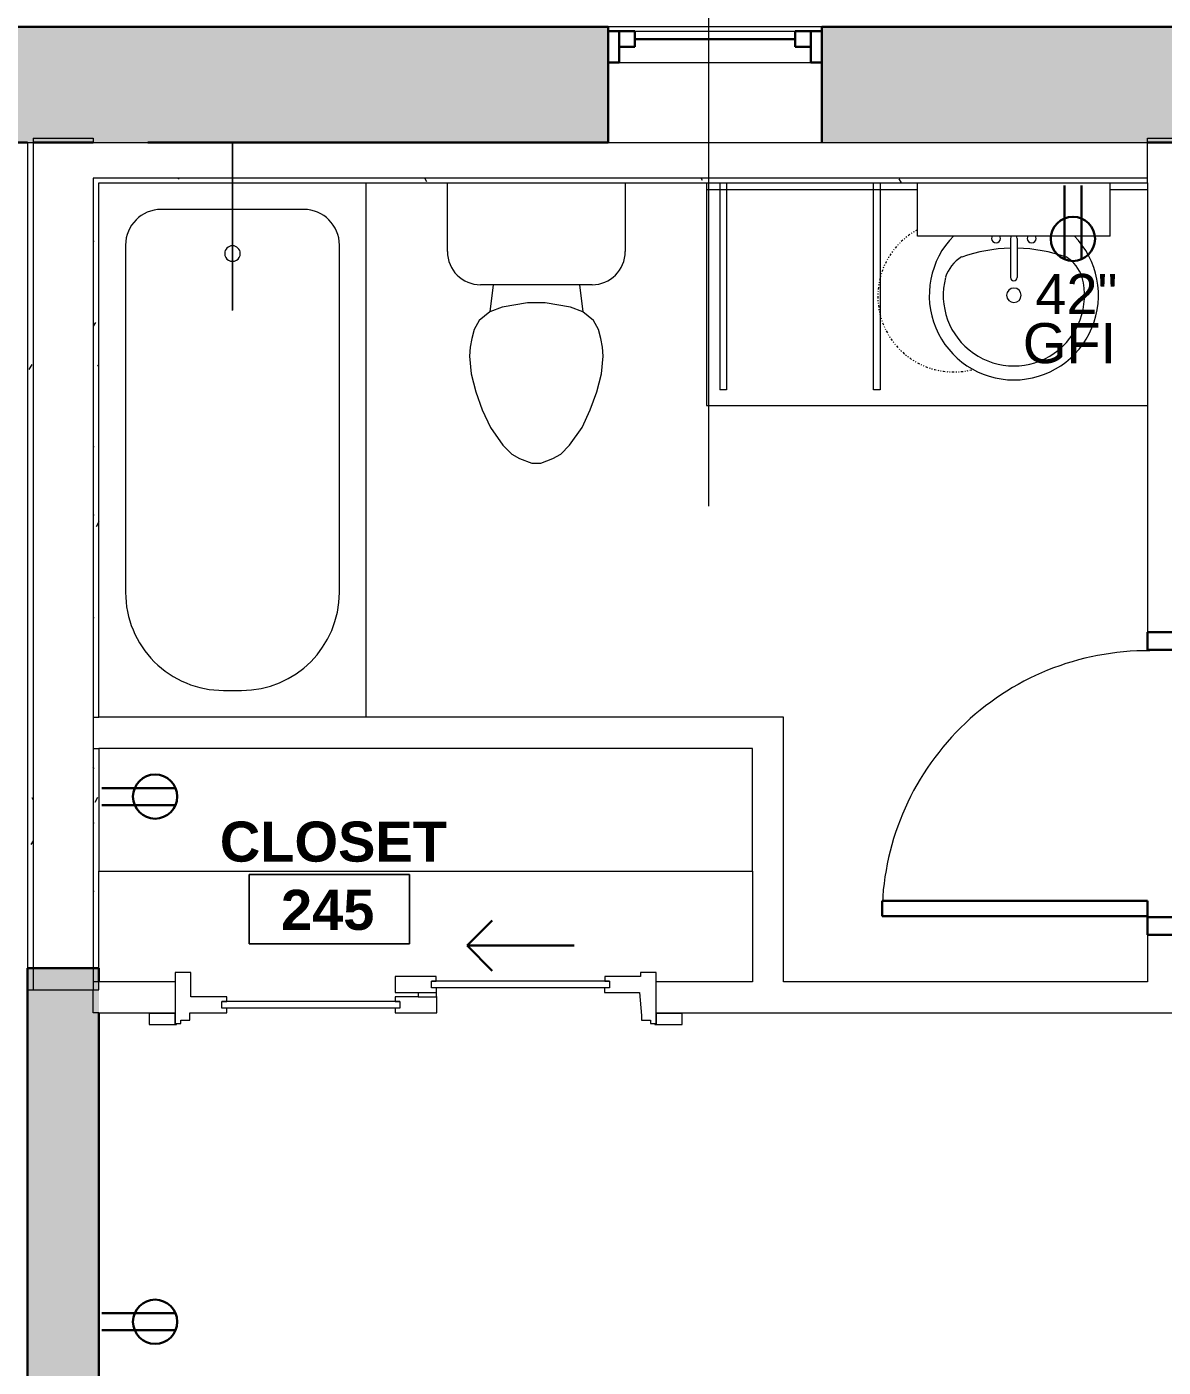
# Model space of a CAD drawing. Header units: inches. Extents: x -529 to 1015, y -2066 to -1239.
# Drawn here: x -110.6 to 16.9, y -1835.2 to -1684.7 of the extents above; entities that cross this region are included whole.
import ezdxf

# ---------------------------------------------------------------- set-up
doc = ezdxf.new("R2010")
doc.units = ezdxf.units.IN
doc.header["$MEASUREMENT"] = 0
doc.linetypes.add('Dash dot dot', pattern=[0.8125, 0.25, -0.1875, 0, -0.1875, 0, -0.1875])
for name, color, linetype, lineweight in [('A-ANNO-NOTE', 131, 'Continuous', 9), ('A-AREA-IDEN', 2, 'Continuous', 9), ('A-DETL-GENF', 92, 'Continuous', 9), ('A-DOOR', 31, 'Continuous', 18), ('A-DOOR-FRAM', 31, 'Continuous', 30), ('A-DOOR-GLAZ', 31, 'Continuous', 9), ('A-DOOR-OPNG', 31, 'Continuous', 30), ('A-GLAZ', 151, 'Continuous', 18), ('A-WALL', 113, 'Continuous', 18), ('A-WALL-PATT', 111, 'Continuous', 18), ('E-ELEC-FIXT-IDEN', 2, 'Continuous', 9), ('G-IMPT', 8, 'Continuous', 9), ('I-WALL', 2, 'Continuous', 18), ('P-SANR-FIXT', 6, 'Continuous', 9), ('Q-CASE', 31, 'Continuous', 9), ('Q-SPCQ', 91, 'Continuous', 9)]:
    doc.layers.add(name, color=color, linetype=linetype, lineweight=lineweight)
doc.styles.add('Swis721 Lt BT', font='swissl.ttf', dxfattribs={"height": 4.5})
doc.styles.add('Swis721 Lt BT_B', font='', dxfattribs={"height": 4.5})
doc.styles.get('Swis721 Lt BT_B').set_extended_font_data('Swis721 Lt BT', bold=True)
pattern_1 = [(0, (0, 0), (15.36, 3.84), [0.634, -10.886, 0.634, -10.886, -61.44]), (0, (0, 0), (15.36, 3.84), [-23.04, 0.634, -22.406, 0.634, -10.886, -26.88]), (0, (0, 0), (15.36, 3.84), [-57.6, 0.634, -7.046, 0.634, -18.566]), (120, (5.76, 1.92), (-11.0055376, 11.38215), [0.634, -10.886, 0.634, -10.886, -61.44]), (120, (5.76, 1.92), (-11.0055376, 11.38215), [-23.04, 0.634, -22.406, 0.634, -10.886, -26.88]), (120, (5.76, 1.92), (-11.0055376, 11.38215), [-57.6, 0.634, -7.046, 0.634, -18.566]), (240, (7.68, 9.6), (-4.3544624, -15.22215), [0.634, -10.886, 0.634, -10.886, -61.44]), (240, (7.68, 9.6), (-4.3544624, -15.22215), [-23.04, 0.634, -22.406, 0.634, -10.886, -26.88]), (240, (7.68, 9.6), (-4.3544624, -15.22215), [-57.6, 0.634, -7.046, 0.634, -18.566])]

# ---------------------------------------------------------------- blocks, each defined once
blk = doc.blocks.new('Window-Double-Hung - 24_ x 44_-5956437-2ND FLOOR - POWER _ SIGNAL')
at = {"layer": 'A-GLAZ', "color": 8, "lineweight": 30}
for p, q in [((-12, 6.5), (-12, -6.5)), ((12, -6.5), (12, 6.5)), ((-12, 6), (-9, 6)), ((-10.75, 6), (-10.75, 2.5)), ((-9, 6), (-9, 4.25)), ((-9, 5.125), (9, 5.125)), ((9, 6), (12, 6)), ((9, 6), (9, 4.25)), ((10.75, 6), (10.75, 2.5)), ((-10.75, 4.25), (-9, 4.25)), ((10.75, 4.25), (9, 4.25)), ((-12, 2.5), (-10.75, 2.5)), ((10.75, 2.5), (12, 2.5))]:
    blk.add_line(p, q, dxfattribs=at)
at = {"layer": 'A-GLAZ'}
for p, q in [((12, 6.5), (-12, 6.5)), ((-12, -6.5), (12, -6.5))]:
    blk.add_line(p, q, dxfattribs=at)
at = {"layer": 'A-GLAZ', "lineweight": 9}
for p, q in [((-9, 6), (9, 6)), ((-10.75, 2.5), (10.75, 2.5))]:
    blk.add_line(p, q, dxfattribs=at)
blk = doc.blocks.new('Toilet-Domestic-3D - Toilet-Domestic-3D-5197850-2ND FLOOR - POWER _ SIGNAL')
at = {"layer": 'P-SANR-FIXT'}
for p, q in [((-9.98, 11.75), (-9.98, 19.48)), ((9.98, 19.48), (9.98, 11.75)), ((6.25, 8.02), (-6.25, 8.02)), ((-4.86, 8.02), (-5.21, 5)), ((4.86, 8.02), (5.21, 5)), ((-5.21, 5), (-6.4, 4)), ((-3.84, 5.5), (-5.21, 5)), ((-1, 6), (-3.84, 5.5)), ((1, 6), (-1, 6)), ((3.84, 5.5), (1, 6)), ((5.21, 5), (3.84, 5.5)), ((6.4, 4), (5.21, 5)), ((-6.4, 4), (-6.97, 3)), ((6.97, 3), (6.4, 4)), ((-7.24, 2), (-7.41, 1)), ((-6.97, 3), (-7.24, 2)), ((7.24, 2), (6.97, 3)), ((7.41, 1), (7.24, 2)), ((-7.41, 1), (-7.5, 0)), ((-7.5, 0), (-7.33, -1.99)), ((7.33, -1.99), (7.5, 0)), ((7.5, 0), (7.41, 1)), ((-7.33, -1.99), (-6.79, -4)), ((6.79, -4), (7.33, -1.99)), ((-6.79, -4), (-6.06, -6)), ((6.06, -6), (6.79, -4)), ((-6.06, -6), (-5.13, -8)), ((5.13, -8), (6.06, -6)), ((-5.13, -8), (-3.74, -10)), ((3.74, -10), (5.13, -8)), ((-3.74, -10), (-2.74, -11)), ((2.74, -11), (3.74, -10)), ((-2.74, -11), (-1.87, -11.5)), ((-1.87, -11.5), (-0.5, -12)), ((-0.5, -12), (0.5, -12)), ((0.5, -12), (1.87, -11.5)), ((1.87, -11.5), (2.74, -11))]:
    blk.add_line(p, q, dxfattribs=at)
for centre, start, end in [((-6.25, 11.75), 180, 270), ((6.25, 11.75), 270, 360)]:
    blk.add_arc(centre, 3.73, start, end, dxfattribs=at)
blk = doc.blocks.new('Vanity Counter Top w Round Sink Hole - 24_ Depth-5955505-2ND FLOOR - POWER _ SIGNAL')
at = {"layer": 'Q-CASE'}
for p, q in [((-52.26, 0), (-52.26, -25)), ((-52.26, -0.75), (-28.57, -0.75)), ((-6.95, -0.75), (-2.75, -0.75)), ((-52.26, -25), (-2.75, -25))]:
    blk.add_line(p, q, dxfattribs=at)
at = {"layer": 'Q-CASE', "linetype": 'Dash dot dot'}
for start, end in [(118.4855, 180), (180, 285.3425)]:
    blk.add_arc((-24.53, -12.75), 8.5, start, end, dxfattribs=at)
blk = doc.blocks.new('Sink Vanity-Round - 19_ x 19_-V19-2ND FLOOR - POWER _ SIGNAL')
at = {"layer": 'P-SANR-FIXT'}
for p, q in [((3.43, 9.73), (3.43, 5.36)), ((4.18, 9.73), (4.18, 5.36))]:
    blk.add_line(p, q, dxfattribs=at)
for centre, radius, start, end in [((3.81, 3.35), 9.5, 135.356, 270), ((1.81, 9.73), 0.5, 144.1636, 180), ((1.81, 9.73), 0.5, 180, 360), ((1.81, 9.73), 0.5, 360, 35.8364), ((3.81, 9.73), 0.375, 132.2181, 180), ((3.81, 3.35), 9.5, 270, 44.644), ((3.81, 9.73), 0.375, 360, 47.7819), ((5.81, 9.73), 0.5, 144.1636, 180), ((5.81, 9.73), 0.5, 180, 360), ((5.81, 9.73), 0.5, 360, 35.8364), ((0.05, 4.11), 4.12, 120.7927, 162.1904), ((3.81, -9.17), 17.81, 91.2067, 109.2086), ((3.81, -9.17), 17.81, 70.7914, 88.7933), ((7.56, 4.11), 4.12, 17.8096, 59.2073), ((3.81, 3.35), 7.93, 165.3071, 14.6929), ((3.81, 5.36), 0.375, 180, 360), ((3.81, 3.35), 0.813, 360, 180), ((3.81, 3.35), 0.813, 180, 360)]:
    blk.add_arc(centre, radius, start, end, dxfattribs=at)
blk = doc.blocks.new('Single Flush - D1 2_6_ X 8_ - NOT FR-6102321-2ND FLOOR - POWER _ SIGNAL')
at = {"layer": 'A-DOOR', "lineweight": 30}
for p, q in [((13.15625, -1.75), (14.90625, -1.75)), ((13.15625, -31.5625), (13.15625, -1.75)), ((14.90625, -1.75), (14.90625, -31.5625)), ((14.90625, -31.5625), (13.15625, -31.5625))]:
    blk.add_line(p, q, dxfattribs=at)
at = {"layer": 'A-DOOR', "lineweight": 9}
blk.add_arc((14.90625, -1.75), 29.8125, 179.5, 270, dxfattribs=at)
at = {"layer": 'A-DOOR-FRAM'}
for p, q in [((-17, 4), (-17, -1.75)), ((-17, 4), (-15, 4)), ((-15, 4), (-15, -1.75)), ((15.000004, 4), (15.000004, -1.75)), ((15.000004, 4), (17.000004, 4)), ((17.000004, 4), (17.000004, -1.75)), ((-17, -1.75), (-15, -1.75)), ((15.000004, -1.75), (17.000004, -1.75))]:
    blk.add_line(p, q, dxfattribs=at)
blk = doc.blocks.new('Tub-Rectangular-3D - Tub-Rectangular-3D-5736827-2ND FLOOR - POWER _ SIGNAL')
at = {"layer": 'P-SANR-FIXT'}
for p, q in [((16.28, 34), (-43.72, 34)), ((2.28, 31), (-36.72, 31)), ((-40.72, 27), (-40.72, 11)), ((13.28, 18), (13.28, 20)), ((-36.72, 7), (2.28, 7))]:
    blk.add_line(p, q, dxfattribs=at)
for centre, radius, start, end in [((-36.72, 27), 4, 90, 180), ((2.28, 20), 11, 360, 90), ((-35.77, 19), 0.875, 90, 270), ((-35.77, 19), 0.875, 270, 90), ((2.28, 18), 11, 270, 0), ((-36.72, 11), 4, 180, 270)]:
    blk.add_arc(centre, radius, start, end, dxfattribs=at)
blk = doc.blocks.new('Door-Sliding-JELD-WEN-2_Panel-Stationary_Active-Wide_Stile-EpicVue - Not A Type - Load Type Catalog 4_6_-5760578-2ND FLOOR - POWER _ SIGNAL')
at = {"layer": 'A-DETL-GENF'}
for p, q in [((-26.86, 3.06), (-29.91, 3.06)), ((-29.91, 3.06), (-29.91, 1.8)), ((-26.86, 2.98), (-26.86, 3.06)), ((26.86, 3.06), (26.86, 2.98)), ((29.91, 3.06), (26.86, 3.06)), ((29.91, 1.8), (29.91, 3.06)), ((-29.91, 1.8), (-27, 1.8)), ((-27, 1.8), (-27, 2.98)), ((-27, 2.98), (-26.86, 2.98)), ((-26.34, 2.94), (-27, 2.94)), ((-27, 2.94), (-27, -2.8)), ((-26.34, 2.55), (-26.34, 2.94)), ((-25.34, 2.55), (-26.34, 2.55)), ((-25.34, 2.06), (-25.34, 2.55)), ((-25.11, -0.54), (-25.34, 2.06)), ((2.32, 1.74), (-2.37, 1.74)), ((-2.37, 1.74), (-2.37, -0.1)), ((2.32, 1.23), (2.32, 1.74)), ((21.2, 1.74), (21.2, 1.23)), ((25.33, 1.74), (21.2, 1.74)), ((26.34, 2.55), (25.33, 2.55)), ((25.33, 2.55), (25.33, 1.74)), ((27, 2.95), (26.34, 2.95)), ((26.34, 2.95), (26.34, 2.55)), ((26.86, 2.98), (27, 2.98)), ((27, 2.98), (27, 1.8)), ((27, -2.8), (27, 2.95)), ((27, 1.8), (29.91, 1.8)), ((1.78, 0.48), (1.78, 1.23)), ((1.78, 1.23), (2.32, 1.23)), ((2.31, 0.48), (1.78, 0.48)), ((2.31, -0.05), (2.31, 0.48)), ((21.2, 1.23), (21.75, 1.23)), ((21.75, 0.48), (21.21, 0.48)), ((21.21, 0.48), (21.21, -0.05)), ((21.75, 1.23), (21.75, 0.48)), ((-21.21, -0.54), (-25.11, -0.54)), ((-21.75, -1.8), (-21.75, -1.05)), ((-21.75, -1.05), (-21.21, -1.05)), ((-21.21, -1.05), (-21.21, -0.54)), ((-2.37, -0.1), (-2.32, -0.1)), ((-2.32, -0.05), (-2.32, -0.1)), ((-0.28, -0.05), (-2.32, -0.05)), ((-2.32, -0.1), (-2.32, -1.05)), ((-0.28, -0.54), (-2.32, -0.54)), ((-2.32, -1.05), (-1.78, -1.05)), ((-1.78, -1.05), (-1.78, -1.8)), ((-0.28, -0.54), (-0.28, -0.05)), ((-0.28, -0.05), (2.31, -0.05)), ((2.31, -0.54), (-0.28, -0.54)), ((2.31, -2.33), (2.31, -0.54)), ((21.21, -0.05), (25.25, -0.05)), ((25.25, -0.05), (25.25, -2.8)), ((-27, -2.8), (-25.25, -2.8)), ((-25.25, -2.8), (-25.25, -2.33)), ((-25.25, -2.33), (-21.22, -2.33)), ((-21.22, -1.8), (-21.75, -1.8)), ((-21.22, -2.33), (-21.22, -1.8)), ((-1.78, -1.8), (-2.31, -1.8)), ((-2.31, -1.8), (-2.31, -2.33)), ((-2.31, -2.33), (2.31, -2.33)), ((25.25, -2.8), (27, -2.8))]:
    blk.add_line(p, q, dxfattribs=at)
at = {"layer": 'A-DOOR-GLAZ'}
for p, q in [((1.78, 1.23), (21.75, 1.23)), ((1.78, 0.48), (21.75, 0.48)), ((-21.75, -1.05), (-1.78, -1.05)), ((-21.75, -1.8), (-1.78, -1.8))]:
    blk.add_line(p, q, dxfattribs=at)
at = {"layer": 'A-DOOR-OPNG'}
for p, q in [((-8.6, -2.99), (-5.77, -5.81)), ((-5.77, -5.81), (-17.77, -5.81)), ((-8.6, -8.64), (-5.77, -5.81))]:
    blk.add_line(p, q, dxfattribs=at)
blk = doc.blocks.new('CW Shelves _ Rails - Shelve Rail-5765964-2ND FLOOR - POWER _ SIGNAL')
at = {"layer": 'Q-CASE'}
for p, q in [((75.35, -2.36), (2, -2.36)), ((2, -2.36), (2, -16.14)), ((75.35, -16.14), (75.35, -2.36)), ((2, -16.14), (75.35, -16.14))]:
    blk.add_line(p, q, dxfattribs=at)
blk = doc.blocks.new('CW Drawers - UB 36_h x 24_d - 3 Drawers Top Specified-5924293-2ND FLOOR - POWER _ SIGNAL')
at = {"layer": 'Q-CASE'}
for p, q in [((2.78, 25.61), (3.53, 25.61)), ((2.78, 2.36), (2.78, 25.61)), ((3.53, 25.61), (3.53, 2.36)), ((20.03, 25.61), (20.78, 25.61)), ((20.03, 2.36), (20.03, 25.61)), ((20.78, 2.36), (20.78, 25.61))]:
    blk.add_line(p, q, dxfattribs=at)
blk = doc.blocks.new('Medicine Cabinet Mirror - Medicine Cabinet Mirror-5858093-2ND FLOOR - POWER _ SIGNAL')
at = {"layer": 'Q-SPCQ'}
for p, q in [((0, 0), (21.625, 0)), ((0, 0), (0, -6)), ((21.625, 0), (21.625, -6)), ((21.625, -6), (0, -6))]:
    blk.add_line(p, q, dxfattribs=at)
blk = doc.blocks.new('Family1 - Shower head - side view_dwg-5853304-2ND FLOOR - POWER _ SIGNAL')
at = {"layer": 'G-IMPT'}
for p, q in [((114.07, 0), (119.76, 0)), ((114.07, 0), (114.1, 0)), ((114.07, 0), (119.76, 0)), ((119.72, 0), (114.1, 0)), ((116.24, 0), (116.25, 0)), ((116.24, 0), (116.24, 0)), ((116.24, 0), (116.24, 0)), ((116.24, 0), (116.24, 0)), ((116.24, 0), (116.3, 0)), ((116.28, 0), (116.24, 0)), ((116.24, 0), (116.24, 0)), ((116.24, 0), (116.24, 0)), ((116.24, 0), (116.24, 0)), ((116.25, 0), (116.24, 0)), ((116.24, 0), (116.24, 0)), ((116.24, 0), (116.24, 0)), ((116.25, 0), (116.25, 0)), ((116.25, 0), (116.25, 0)), ((116.25, 0), (116.25, 0)), ((116.25, 0), (116.25, 0)), ((116.25, 0), (116.25, 0)), ((116.25, 0), (116.25, 0)), ((116.31, 0), (116.3, 0)), ((116.3, 0), (116.3, 0)), ((116.3, 0), (116.3, 0)), ((116.3, 0), (116.3, 0)), ((116.34, 0), (116.3, 0)), ((116.31, 0), (116.31, 0)), ((116.32, 0), (116.31, 0)), ((116.31, 0), (116.31, 0)), ((116.32, 0), (116.31, 0)), ((116.32, 0), (116.32, 0)), ((116.44, 0), (116.44, 0)), ((116.44, 0), (116.44, 0)), ((116.44, 0), (116.44, 0)), ((116.44, 0), (116.44, 0)), ((116.44, 0), (116.44, 0)), ((116.44, 0), (116.44, 0)), ((116.44, 0), (116.44, 0)), ((116.44, 0), (116.45, 0)), ((116.44, 0), (116.44, 0)), ((116.44, 0), (116.44, 0)), ((116.44, 0), (116.44, 0)), ((116.44, 0), (116.44, 0)), ((116.44, 0), (116.44, 0)), ((116.44, 0), (116.44, 0)), ((116.44, 0), (116.44, 0)), ((116.44, 0), (116.44, 0)), ((116.44, 0), (116.44, 0)), ((116.44, 0), (116.44, 0)), ((116.44, 0), (116.44, 0)), ((116.44, 0), (116.44, 0)), ((116.45, 0), (116.44, 0)), ((116.44, 0), (116.44, 0)), ((116.44, 0), (116.44, 0)), ((116.44, 0), (116.44, 0)), ((116.44, 0), (116.44, 0)), ((116.44, 0), (116.44, 0)), ((116.44, 0), (116.44, 0)), ((116.44, 0), (116.44, 0)), ((116.44, 0), (116.44, 0)), ((116.44, 0), (116.44, 0)), ((116.44, 0), (116.44, 0)), ((116.44, 0), (116.44, 0)), ((116.44, 0), (116.44, 0)), ((116.45, 0), (116.44, 0)), ((116.44, 0), (116.44, 0)), ((116.44, 0), (116.44, 0)), ((116.44, 0), (116.44, 0)), ((116.44, 0), (117.39, 0)), ((116.46, 0), (116.44, 0)), ((116.44, 0), (116.46, 0)), ((116.44, 0), (116.46, 0)), ((116.45, 0), (116.45, 0)), ((116.45, 0), (116.45, 0)), ((116.45, 0), (116.45, 0)), ((116.45, 0), (116.45, 0)), ((116.45, 0), (116.45, 0)), ((116.45, 0), (116.45, 0)), ((116.45, 0), (116.45, 0)), ((116.45, 0), (116.45, 0)), ((116.45, 0), (116.45, 0)), ((116.45, 0), (116.45, 0)), ((116.45, 0), (116.45, 0)), ((116.45, 0), (116.45, 0)), ((116.45, 0), (116.45, 0)), ((116.45, 0), (116.45, 0)), ((116.46, 0), (116.45, 0)), ((116.45, 0), (116.46, 0)), ((116.46, 0), (116.45, 0)), ((116.45, 0), (116.46, 0)), ((116.45, 0), (116.45, 0)), ((116.45, 0), (116.45, 0)), ((116.45, 0), (116.45, 0)), ((116.45, 0), (116.45, 0)), ((116.45, 0), (116.45, 0)), ((116.45, 0), (116.45, 0)), ((116.45, 0), (116.45, 0)), ((116.45, 0), (116.45, 0)), ((116.45, 0), (116.45, 0)), ((116.45, 0), (116.45, 0)), ((116.45, 0), (116.45, 0)), ((116.45, 0), (116.45, 0)), ((116.46, 0), (116.45, 0)), ((116.45, 0), (116.46, 0)), ((116.45, 0), (116.45, 0)), ((116.45, 0), (116.45, 0)), ((116.45, 0), (116.45, 0)), ((116.45, 0), (116.45, 0)), ((116.45, 0), (116.45, 0)), ((116.45, 0), (116.45, 0)), ((116.45, 0), (116.45, 0)), ((116.45, 0), (116.45, 0)), ((116.46, 0), (116.45, 0)), ((116.45, 0), (116.46, 0)), ((116.45, 0), (116.45, 0)), ((116.45, 0), (116.45, 0)), ((116.45, 0), (116.45, 0)), ((116.45, 0), (116.45, 0)), ((116.45, 0), (116.45, 0)), ((116.45, 0), (116.45, 0)), ((116.45, 0), (116.45, 0)), ((116.45, 0), (116.45, 0)), ((116.45, 0), (116.45, 0)), ((116.45, 0), (116.45, 0)), ((116.46, 0), (116.45, 0)), ((116.45, 0), (116.46, 0)), ((116.45, 0), (116.46, 0)), ((116.46, 0), (116.45, 0)), ((116.45, 0), (116.45, 0)), ((116.45, 0), (116.45, 0)), ((116.45, 0), (116.45, 0)), ((116.45, 0), (116.45, 0)), ((116.45, 0), (116.45, 0)), ((116.45, 0), (116.45, 0)), ((116.45, 0), (116.45, 0)), ((116.45, 0), (116.45, 0)), ((116.45, 0), (116.45, 0)), ((116.45, 0), (116.45, 0)), ((116.45, 0), (116.45, 0)), ((116.45, 0), (116.45, 0)), ((116.45, 0), (116.45, 0)), ((116.46, 0), (116.46, 0)), ((116.46, 0), (116.46, 0)), ((116.46, 0), (116.46, 0)), ((116.46, 0), (116.46, 0)), ((116.46, 0), (116.46, 0)), ((116.46, 0), (116.46, 0)), ((116.46, 0), (116.46, 0)), ((116.46, 0), (116.46, 0)), ((116.46, 0), (116.46, 0)), ((116.46, 0), (116.47, 0)), ((116.46, 0), (116.46, 0)), ((116.46, 0), (116.46, 0)), ((116.46, 0), (116.46, 0)), ((116.46, 0), (116.46, 0)), ((116.46, 0), (116.46, 0)), ((116.46, 0), (116.46, 0)), ((116.46, 0), (116.46, 0)), ((116.46, 0), (116.46, 0)), ((116.46, 0), (116.46, 0)), ((116.46, 0), (116.46, 0)), ((116.46, 0), (116.46, 0)), ((116.46, 0), (116.46, 0)), ((116.46, 0), (116.46, 0)), ((116.46, 0), (116.46, 0)), ((116.46, 0), (116.46, 0)), ((116.46, 0), (116.46, 0)), ((116.46, 0), (116.46, 0)), ((116.46, 0), (116.46, 0)), ((116.46, 0), (116.46, 0)), ((116.46, 0), (116.46, 0)), ((116.46, 0), (116.46, 0)), ((116.46, 0), (116.46, 0)), ((116.46, 0), (116.46, 0)), ((116.46, 0), (116.46, 0)), ((116.46, 0), (116.46, 0)), ((116.46, 0), (116.46, 0)), ((116.46, 0), (116.46, 0)), ((116.46, 0), (116.46, 0)), ((116.47, 0), (116.46, 0)), ((116.46, 0), (116.47, 0)), ((116.46, 0), (116.46, 0)), ((116.47, 0), (116.47, 0)), ((116.47, 0), (116.47, 0)), ((116.47, 0), (116.48, 0)), ((116.47, 0), (116.47, 0)), ((116.47, 0), (116.47, 0)), ((116.47, 0), (116.47, 0)), ((116.47, 0), (116.48, 0)), ((116.47, 0), (116.47, 0)), ((116.47, 0), (116.47, 0)), ((116.47, 0), (116.47, 0)), ((116.48, 0), (116.47, 0)), ((117.36, 0), (116.46, 0)), ((116.48, 0), (116.48, 0)), ((116.49, 0), (116.48, 0)), ((116.48, 0), (116.48, 0)), ((116.49, 0), (116.48, 0)), ((116.48, 0), (116.48, 0)), ((116.48, 0), (116.48, 0)), ((116.49, 0), (116.48, 0)), ((116.49, 0), (116.48, 0)), ((116.48, 0), (116.48, 0)), ((116.49, 0), (116.49, 0)), ((116.49, 0), (116.49, 0)), ((116.49, 0), (116.49, 0)), ((116.49, 0), (116.49, 0)), ((116.49, 0), (116.5, 0)), ((116.49, 0), (116.49, 0)), ((116.49, 0), (116.49, 0)), ((116.49, 0), (116.5, 0)), ((116.49, 0), (116.49, 0)), ((116.49, 0), (116.49, 0)), ((116.5, 0), (116.5, 0)), ((116.5, 0), (116.5, 0)), ((116.51, 0), (117.32, 0)), ((117.32, 0), (116.51, 0)), ((116.54, 0), (116.51, 0)), ((116.54, 0), (116.51, 0)), ((118.29, 0), (116.51, 0)), ((118.29, 0), (116.51, 0)), ((117.32, 0), (116.51, 0)), ((116.54, 0), (117.29, 0)), ((116.54, 0), (116.54, 0)), ((117.1, 0), (116.72, 0)), ((117.32, 0), (117.29, 0)), ((117.32, 0), (117.29, 0)), ((117.29, 0), (117.29, 0)), ((117.29, 0), (117.29, 0)), ((118.29, 0), (117.32, 0)), ((118.29, 0), (117.32, 0)), ((117.36, 0), (117.39, 0)), ((117.36, 0), (117.39, 0)), ((117.39, 0), (117.37, 0)), ((117.52, 0), (117.48, 0)), ((117.52, 0), (117.58, 0)), ((117.58, 0), (117.54, 0)), ((119.72, 0), (119.76, 0)), ((125.89, 0), (125.82, 0)), ((125.82, 0), (125.89, 0)), ((125.9, 0), (125.82, 0)), ((125.82, 0), (125.9, 0)), ((125.82, 0), (125.85, 0)), ((125.85, 0), (125.82, 0)), ((125.84, 0), (125.82, 0)), ((126.8, 0), (125.82, 0)), ((125.82, 0), (125.85, 0)), ((126.65, 0), (125.84, 0)), ((125.85, 0), (125.86, 0)), ((127.5, 0), (125.89, 0)), ((125.89, 0), (127.61, 0)), ((126.8, 0), (125.9, 0)), ((127.51, 0), (125.9, 0)), ((126.8, 0), (126.65, 0)), ((128.41, 0), (126.8, 0)), ((128.41, 0), (126.8, 0)), ((127.5, 0), (127.61, 0)), ((127.5, 0), (127.57, 0)), ((127.8, 0), (127.51, 0)), ((127.53, 0), (127.52, 0)), ((127.52, 0), (127.53, 0)), ((127.52, 0), (127.53, 0)), ((127.53, 0), (127.52, 0)), ((127.52, 0), (127.53, 0)), ((127.53, 0), (127.52, 0)), ((127.53, 0), (127.52, 0)), ((127.53, 0), (127.61, 0)), ((127.61, 0), (127.53, 0)), ((127.61, 0), (127.53, 0)), ((127.53, 0), (127.61, 0)), ((127.53, 0), (127.61, 0)), ((127.53, 0), (127.61, 0)), ((127.55, 0), (127.54, 0)), ((127.57, 0), (127.54, 0)), ((127.54, 0), (127.56, 0)), ((127.54, 0), (127.58, 0)), ((127.56, 0), (127.55, 0)), ((127.56, 0), (127.56, 0)), ((127.56, 0), (127.56, 0)), ((127.57, 0), (127.56, 0)), ((127.56, 0), (127.57, 0)), ((127.57, 0), (127.69, 0)), ((127.57, 0), (127.57, 0)), ((127.57, 0), (127.57, 0)), ((127.57, 0), (127.57, 0)), ((127.57, 0), (127.58, 0)), ((127.57, 0), (127.57, 0)), ((127.8, 0), (127.58, 0)), ((127.69, 0), (127.61, 0)), ((127.62, 0), (127.61, 0)), ((127.61, 0), (127.62, 0)), ((127.62, 0), (127.61, 0)), ((127.62, 0), (127.61, 0)), ((127.61, 0), (127.62, 0)), ((127.62, 0), (128.41, 0)), ((127.62, 0), (127.62, 0)), ((127.62, 0), (127.62, 0)), ((127.62, 0), (127.62, 0)), ((127.62, 0), (128.41, 0)), ((128.41, 0), (127.62, 0)), ((127.62, 0), (127.98, 0)), ((127.98, 0), (127.62, 0)), ((127.62, 0), (127.98, 0)), ((127.66, 0), (127.69, 0)), ((127.66, 0), (127.67, 0)), ((127.67, 0), (127.67, 0)), ((127.67, 0), (127.68, 0)), ((127.68, 0), (127.68, 0)), ((127.68, 0), (127.68, 0)), ((127.68, 0), (127.68, 0)), ((127.68, 0), (127.69, 0)), ((127.69, 0), (127.69, 0)), ((127.69, 0), (127.69, 0)), ((127.69, 0), (127.69, 0)), ((128.41, 0), (127.8, 0)), ((128.06, 0), (127.98, 0)), ((127.98, 0), (128.02, 0)), ((128.02, 0), (127.98, 0)), ((127.99, 0), (127.98, 0)), ((127.99, 0), (128, 0)), ((128, 0), (128.01, 0)), ((128.01, 0), (128, 0)), ((128, 0), (128, 0)), ((128.01, 0), (128.02, 0)), ((128.02, 0), (128.01, 0)), ((128.01, 0), (128.01, 0)), ((128.01, 0), (128.01, 0)), ((128.02, 0), (128.02, 0)), ((128.02, 0), (128.02, 0)), ((128.02, 0), (128.02, 0)), ((128.06, 0), (128.41, 0)), ((132.61, 0), (132.67, 0)), ((132.67, 0), (132.61, 0)), ((132.67, 0), (132.91, 0)), ((132.91, 0), (132.67, 0))]:
    blk.add_line(p, q, dxfattribs=at)
at = {"layer": 'G-IMPT', "flags": 128}
for points in [[(116.69, 0), (116.43, 0), (116.24, 0)], [(116.24, 0), (116.57, 0), (116.69, 0)], [(116.24, 0), (116.24, 0), (116.24, 0)], [(116.28, 0), (116.4, 0), (116.69, 0), (117.13, 0)], [(116.28, 0), (116.3, 0), (116.42, 0), (116.92, 0), (116.91, 0), (116.29, 0)], [(116.31, 0), (116.3, 0), (116.3, 0)], [(116.3, 0), (116.3, 0), (116.32, 0)], [(116.3, 0), (116.32, 0), (116.32, 0), (116.32, 0)], [(116.32, 0), (116.32, 0), (116.3, 0), (116.3, 0), (116.3, 0)], [(116.3, 0), (116.3, 0), (116.31, 0), (116.32, 0), (116.32, 0)], [(117.52, 0), (117.32, 0), (116.92, 0), (116.91, 0), (116.5, 0), (116.3, 0)], [(116.91, 0), (116.92, 0), (117.17, 0), (117.43, 0), (117.48, 0), (117.52, 0), (117.48, 0), (117.43, 0), (117.17, 0), (116.91, 0), (116.3, 0), (116.35, 0), (116.4, 0), (116.66, 0), (116.91, 0), (116.92, 0)], [(116.34, 0), (116.92, 0), (117.29, 0), (117.4, 0), (117.4, 0), (117.48, 0), (117.4, 0), (117.39, 0), (117.29, 0), (116.91, 0), (116.92, 0), (116.54, 0), (116.43, 0), (116.43, 0), (116.34, 0)], [(116.44, 0), (116.44, 0), (116.44, 0)], [(116.44, 0), (116.44, 0), (116.44, 0), (116.44, 0)], [(116.44, 0), (116.45, 0), (116.44, 0)], [(116.44, 0), (116.44, 0), (116.44, 0)], [(116.44, 0), (116.44, 0), (116.44, 0), (116.45, 0), (116.44, 0), (116.44, 0)], [(116.72, 0), (116.52, 0), (116.44, 0)], [(116.46, 0), (116.46, 0), (116.45, 0), (116.45, 0), (116.45, 0), (116.45, 0), (116.46, 0), (116.46, 0), (116.47, 0), (116.46, 0), (116.46, 0), (116.45, 0)], [(116.45, 0), (116.45, 0), (116.46, 0), (116.46, 0)], [(116.46, 0), (116.5, 0), (116.52, 0), (116.78, 0), (116.52, 0), (116.5, 0), (116.46, 0)], [(116.47, 0), (116.47, 0), (116.47, 0), (116.47, 0)], [(116.48, 0), (116.49, 0), (116.49, 0)], [(116.78, 0), (117.05, 0), (117.31, 0), (117.33, 0), (117.37, 0), (117.33, 0), (117.33, 0), (117.31, 0), (117.05, 0)], [(116.92, 0), (117.41, 0), (117.52, 0), (117.54, 0), (117.52, 0), (117.41, 0), (116.92, 0)], [(117.39, 0), (117.31, 0), (117.1, 0)], [(117.54, 0), (117.43, 0), (117.13, 0)], [(117.14, 0), (117.25, 0), (117.58, 0)], [(117.58, 0), (117.4, 0), (117.14, 0)], [(127.66, 0), (127.61, 0), (125.89, 0), (125.85, 0)], [(125.85, 0), (125.87, 0), (125.89, 0)], [(127.5, 0), (125.9, 0), (125.89, 0), (125.9, 0), (127.5, 0), (127.51, 0), (127.52, 0), (127.53, 0), (127.51, 0)], [(127.53, 0), (127.54, 0), (127.54, 0)], [(127.98, 0), (127.62, 0), (127.62, 0), (127.61, 0)], [(127.61, 0), (127.62, 0), (127.62, 0), (127.98, 0)], [(127.62, 0), (127.98, 0), (128.02, 0), (128.06, 0)], [(128.06, 0), (128.02, 0), (127.98, 0)], [(132.91, 0), (132.67, 0), (132.64, 0), (132.61, 0)], [(132.61, 0), (132.64, 0), (132.67, 0)]]:
    blk.add_lwpolyline(points, dxfattribs=at)
for points in [[(116.46, 0), (116.51, 0)], [(116.51, 0), (116.52, 0)], [(117.32, 0), (117.31, 0)], [(117.36, 0), (117.32, 0)], [(118.29, 0), (132.25, 0), (132.61, 0), (132.25, 0)], [(118.29, 0), (132.25, 0), (132.61, 0), (132.25, 0)], [(127.61, 0), (127.53, 0)], [(127.8, 0), (128.41, 0)], [(128.41, 0), (128.06, 0), (127.98, 0), (128.06, 0)], [(132.91, 0), (132.67, 0)]]:
    blk.add_lwpolyline(points, close=True, dxfattribs=at)
at = {"layer": 'G-IMPT'}
for points, knots in [([(116.3, 0), (116.3, 0), (116.3, 0), (116.3, 0), (116.3, 0), (116.3, 0), (116.3, 0), (116.3, 0), (116.3, 0), (116.3, 0), (116.3, 0), (116.3, 0), (116.3, 0), (116.3, 0), (116.3, 0), (116.3, 0), (116.3, 0)], [0, 0, 0, 0, 0.2, 0.3, 0.35, 0.4, 0.45, 0.5, 0.55, 0.6, 0.7, 0.75, 0.8, 0.85, 0.9, 1, 1, 1, 1]), ([(116.3, 0), (116.3, 0), (116.3, 0), (116.3, 0), (116.3, 0), (116.3, 0), (116.3, 0), (116.3, 0), (116.3, 0), (116.3, 0), (116.3, 0), (116.3, 0), (116.3, 0), (116.3, 0), (116.3, 0), (116.3, 0), (116.3, 0)], [0, 0, 0, 0, 0.2, 0.3, 0.35, 0.4, 0.45, 0.5, 0.55, 0.6, 0.7, 0.75, 0.8, 0.85, 0.9, 1, 1, 1, 1]), ([(116.3, 0), (116.3, 0), (116.3, 0), (116.3, 0), (116.3, 0), (116.3, 0), (116.3, 0), (116.3, 0), (116.3, 0), (116.3, 0), (116.3, 0)], [0, 0, 0, 0, 0.1, 0.2, 0.25, 0.3, 0.35, 0.4, 0.45, 0.5, 0.5, 0.5, 0.5]), ([(116.3, 0), (116.3, 0), (116.3, 0), (116.3, 0), (116.3, 0), (116.3, 0), (116.3, 0), (116.3, 0), (116.3, 0), (116.3, 0), (116.3, 0)], [0, 0, 0, 0, 0.1, 0.2, 0.25, 0.3, 0.35, 0.4, 0.45, 0.5, 0.5, 0.5, 0.5]), ([(116.32, 0), (116.32, 0), (116.32, 0), (116.32, 0), (116.32, 0), (116.32, 0), (116.32, 0), (116.32, 0), (116.32, 0), (116.32, 0), (116.32, 0), (116.32, 0), (116.32, 0), (116.32, 0), (116.32, 0), (116.32, 0), (116.32, 0), (116.32, 0), (116.32, 0), (116.32, 0)], [0, 0, 0, 0, 0.1, 0.2, 0.25, 0.3, 0.35, 0.4, 0.45, 0.5, 0.55, 0.6, 0.7, 0.75, 0.8, 0.85, 0.9, 0.95, 1, 1, 1, 1]), ([(116.32, 0), (116.32, 0), (116.32, 0), (116.32, 0), (116.32, 0), (116.32, 0), (116.32, 0), (116.32, 0), (116.32, 0), (116.32, 0), (116.32, 0), (116.32, 0), (116.32, 0), (116.32, 0), (116.32, 0), (116.32, 0), (116.32, 0)], [0, 0, 0, 0, 0.2, 0.3, 0.35, 0.4, 0.45, 0.5, 0.55, 0.6, 0.7, 0.75, 0.8, 0.85, 0.9, 1, 1, 1, 1]), ([(116.32, 0), (116.32, 0), (116.32, 0), (116.32, 0), (116.32, 0), (116.32, 0), (116.32, 0), (116.32, 0), (116.32, 0), (116.32, 0), (116.32, 0), (116.32, 0), (116.32, 0), (116.32, 0), (116.32, 0), (116.32, 0), (116.32, 0)], [0, 0, 0, 0, 0.2, 0.3, 0.35, 0.4, 0.45, 0.5, 0.55, 0.6, 0.7, 0.75, 0.8, 0.85, 0.9, 1, 1, 1, 1]), ([(116.32, 0), (116.32, 0), (116.32, 0), (116.32, 0), (116.32, 0), (116.32, 0), (116.32, 0), (116.32, 0), (116.32, 0), (116.32, 0), (116.32, 0), (116.32, 0), (116.32, 0), (116.32, 0), (116.32, 0), (116.32, 0), (116.32, 0), (116.32, 0), (116.32, 0), (116.32, 0)], [0, 0, 0, 0, 0.1, 0.2, 0.25, 0.3, 0.35, 0.4, 0.45, 0.5, 0.55, 0.6, 0.7, 0.75, 0.8, 0.85, 0.9, 0.95, 1, 1, 1, 1]), ([(116.38, 0), (116.38, 0), (116.38, 0), (116.38, 0), (116.38, 0), (116.38, 0), (116.38, 0), (116.38, 0), (116.38, 0), (116.38, 0), (116.38, 0), (116.37, 0), (116.37, 0), (116.36, 0), (116.36, 0), (116.35, 0), (116.35, 0), (116.34, 0), (116.34, 0), (116.34, 0), (116.33, 0), (116.33, 0), (116.33, 0), (116.33, 0), (116.33, 0), (116.33, 0), (116.33, 0), (116.33, 0), (116.33, 0), (116.33, 0), (116.33, 0), (116.33, 0), (116.33, 0), (116.33, 0), (116.33, 0)], [0, 0, 0, 0, 0.021739, 0.043478, 0.065217, 0.086957, 0.108696, 0.130435, 0.173913, 0.217391, 0.26087, 0.304348, 0.347826, 0.391304, 0.434783, 0.478261, 0.521739, 0.565217, 0.608696, 0.652174, 0.695652, 0.73913, 0.782609, 0.826087, 0.869565, 0.891304, 0.913043, 0.934783, 0.945652, 0.956522, 0.967391, 0.978261, 0.98913, 1, 1, 1, 1]), ([(116.37, 0), (116.37, 0), (116.37, 0), (116.37, 0), (116.37, 0), (116.37, 0), (116.37, 0), (116.37, 0), (116.37, 0), (116.37, 0), (116.37, 0), (116.36, 0), (116.36, 0), (116.36, 0), (116.35, 0), (116.35, 0), (116.34, 0), (116.34, 0), (116.34, 0), (116.34, 0), (116.33, 0), (116.33, 0), (116.33, 0), (116.33, 0), (116.33, 0), (116.33, 0), (116.33, 0), (116.33, 0), (116.33, 0), (116.33, 0), (116.33, 0)], [0, 0, 0, 0, 0.02381, 0.047619, 0.071429, 0.095238, 0.142857, 0.190476, 0.238095, 0.285714, 0.333333, 0.380952, 0.428571, 0.47619, 0.52381, 0.571429, 0.619048, 0.666667, 0.714286, 0.761905, 0.809524, 0.857143, 0.904762, 0.928571, 0.940476, 0.952381, 0.964286, 0.97619, 0.988095, 1, 1, 1, 1]), ([(116.33, 0), (116.33, 0), (116.33, 0), (116.33, 0), (116.33, 0), (116.33, 0), (116.33, 0), (116.33, 0), (116.33, 0), (116.33, 0), (116.33, 0), (116.33, 0), (116.33, 0), (116.33, 0), (116.33, 0), (116.34, 0), (116.34, 0), (116.34, 0), (116.34, 0), (116.34, 0), (116.35, 0), (116.35, 0), (116.36, 0), (116.36, 0), (116.36, 0), (116.37, 0), (116.37, 0), (116.37, 0), (116.37, 0), (116.37, 0), (116.37, 0), (116.37, 0), (116.37, 0), (116.37, 0), (116.37, 0), (116.37, 0), (116.37, 0), (116.37, 0)], [0, 0, 0, 0, 0.01, 0.02, 0.03, 0.04, 0.05, 0.06, 0.08, 0.1, 0.12, 0.16, 0.2, 0.24, 0.28, 0.32, 0.36, 0.4, 0.44, 0.48, 0.52, 0.56, 0.6, 0.64, 0.68, 0.72, 0.76, 0.8, 0.84, 0.88, 0.92, 0.94, 0.96, 0.97, 0.98, 0.99, 1, 1, 1, 1]), ([(116.33, 0), (116.33, 0), (116.33, 0), (116.33, 0), (116.33, 0), (116.33, 0), (116.33, 0), (116.33, 0), (116.33, 0), (116.33, 0), (116.33, 0), (116.33, 0), (116.33, 0), (116.34, 0), (116.34, 0), (116.34, 0), (116.35, 0), (116.35, 0), (116.36, 0), (116.36, 0), (116.37, 0), (116.37, 0), (116.38, 0), (116.38, 0), (116.38, 0), (116.38, 0), (116.38, 0), (116.38, 0), (116.38, 0), (116.38, 0), (116.38, 0), (116.38, 0), (116.38, 0), (116.38, 0), (116.38, 0), (116.38, 0)], [0, 0, 0, 0, 0.01087, 0.021739, 0.032609, 0.043478, 0.065217, 0.086957, 0.130435, 0.173913, 0.217391, 0.26087, 0.304348, 0.347826, 0.391304, 0.434783, 0.478261, 0.521739, 0.565217, 0.608696, 0.652174, 0.695652, 0.73913, 0.782609, 0.826087, 0.869565, 0.891304, 0.913043, 0.934783, 0.945652, 0.956522, 0.967391, 0.978261, 0.98913, 1, 1, 1, 1]), ([(116.91, 0), (116.89, 0), (116.86, 0), (116.82, 0), (116.79, 0), (116.77, 0), (116.75, 0), (116.73, 0), (116.72, 0), (116.71, 0), (116.7, 0), (116.69, 0), (116.69, 0), (116.69, 0), (116.69, 0)], [0, 0, 0, 0, 0.250083, 0.375128, 0.500168, 0.625194, 0.687715, 0.750232, 0.812736, 0.8752, 0.906454, 0.937688, 0.968878, 1, 1, 1, 1]), ([(116.69, 0), (116.69, 0), (116.69, 0), (116.69, 0), (116.7, 0), (116.71, 0), (116.72, 0), (116.73, 0), (116.75, 0), (116.77, 0), (116.79, 0), (116.82, 0), (116.86, 0), (116.89, 0), (116.91, 0)], [0, 0, 0, 0, 0.030973, 0.062142, 0.093379, 0.124637, 0.187124, 0.249642, 0.312168, 0.374698, 0.499749, 0.624809, 0.749872, 1, 1, 1, 1]), ([(116.78, 0), (116.78, 0), (116.77, 0), (116.75, 0), (116.74, 0), (116.73, 0), (116.73, 0), (116.72, 0), (116.72, 0)], [0, 0, 0, 0, 0.250895, 0.501694, 0.627133, 0.752503, 0.877526, 1, 1, 1, 1]), ([(117.14, 0), (117.14, 0), (117.14, 0), (117.13, 0), (117.13, 0), (117.12, 0), (117.11, 0), (117.1, 0), (117.08, 0), (117.06, 0), (117.04, 0), (117.01, 0), (116.97, 0), (116.94, 0), (116.92, 0)], [0, 0, 0, 0, 0.031125, 0.062316, 0.093551, 0.124804, 0.187268, 0.249772, 0.312288, 0.374809, 0.499834, 0.624874, 0.749918, 1, 1, 1, 1]), ([(116.92, 0), (116.94, 0), (116.97, 0), (117.01, 0), (117.03, 0), (117.06, 0), (117.08, 0), (117.09, 0), (117.11, 0), (117.12, 0), (117.13, 0), (117.13, 0), (117.14, 0), (117.14, 0), (117.14, 0)], [0, 0, 0, 0, 0.250126, 0.375189, 0.500248, 0.625297, 0.687827, 0.750353, 0.81287, 0.875357, 0.906614, 0.937851, 0.96902, 1, 1, 1, 1]), ([(117.1, 0), (117.1, 0), (117.1, 0), (117.09, 0), (117.09, 0), (117.07, 0), (117.06, 0), (117.05, 0), (117.05, 0)], [0, 0, 0, 0, 0.122474, 0.247497, 0.372867, 0.498306, 0.749105, 1, 1, 1, 1]), ([(127.51, 0), (127.52, 0), (127.53, 0), (127.54, 0), (127.55, 0), (127.56, 0), (127.56, 0), (127.57, 0), (127.57, 0), (127.57, 0), (127.58, 0), (127.58, 0), (127.58, 0), (127.58, 0), (127.58, 0), (127.58, 0), (127.58, 0), (127.58, 0), (127.58, 0), (127.58, 0), (127.58, 0), (127.58, 0)], [0, 0, 0, 0, 0.194032, 0.381185, 0.553778, 0.632598, 0.705425, 0.771554, 0.830284, 0.881003, 0.923248, 0.941054, 0.956575, 0.969765, 0.9806, 0.989062, 0.995129, 0.997258, 0.998782, 0.999696, 1, 1, 1, 1]), ([(127.98, 0), (127.98, 0), (127.98, 0), (127.98, 0), (127.98, 0), (127.98, 0), (127.98, 0), (127.98, 0), (127.98, 0), (127.98, 0), (127.98, 0), (127.98, 0)], [0.95454545, 0.95454545, 0.95454545, 0.95454545, 0.95678676, 0.9698708, 0.9806208, 0.98901886, 0.9950481, 0.99717015, 0.99869613, 0.99962918, 1, 1, 1, 1]), ([(127.98, 0), (127.98, 0), (127.98, 0), (127.98, 0), (127.98, 0), (127.98, 0), (127.98, 0), (127.98, 0), (127.98, 0), (127.98, 0), (127.98, 0), (127.98, 0)], [0.95454545, 0.95454545, 0.95454545, 0.95454545, 0.95678927, 0.96987274, 0.98062216, 0.98901969, 0.9950485, 0.99717038, 0.99869623, 0.99962921, 1, 1, 1, 1]), ([(127.98, 0), (127.98, 0), (127.98, 0), (127.98, 0), (127.98, 0), (127.98, 0), (127.98, 0), (127.98, 0), (127.98, 0), (127.98, 0), (127.98, 0), (127.98, 0)], [0.95454545, 0.95454545, 0.95454545, 0.95454545, 0.95678905, 0.96987255, 0.98062201, 0.98901959, 0.99504845, 0.99717035, 0.99869622, 0.9996292, 1, 1, 1, 1]), ([(128.06, 0), (128.06, 0), (128.06, 0), (128.06, 0), (128.06, 0), (128.06, 0), (128.06, 0), (128.06, 0), (128.06, 0), (128.06, 0), (128.06, 0), (128.06, 0)], [0.95454545, 0.95454545, 0.95454545, 0.95454545, 0.95678927, 0.96987274, 0.98062216, 0.98901969, 0.9950485, 0.99717038, 0.99869623, 0.99962921, 1, 1, 1, 1])]:
    blk.add_open_spline(points, degree=3, knots=knots, dxfattribs=at)
blk = doc.blocks.new('Family1 - Family1-5853309-2ND FLOOR - POWER _ SIGNAL')
at = {"extrusion": (0, 0, -1), "zscale": -1}
blk.add_blockref('Family1 - Shower head - side view_dwg-5853304-2ND FLOOR - POWER _ SIGNAL', (-132.91, 0), dxfattribs=at)
blk = doc.blocks.new('Room Tag - Room Name and Number-3379422-2ND FLOOR - POWER _ SIGNAL')
at = {"layer": 'A-AREA-IDEN'}
for p, q in [((-0.1881, -0.1636), (-0.1881, -0.0018)), ((-0.1881, -0.0018), (0.1869, -0.0018)), ((0.1869, -0.0018), (-0.1881, -0.0018)), ((-0.1881, -0.0018), (-0.1881, -0.1636)), ((0.1869, -0.0018), (0.1869, -0.1636)), ((0.1869, -0.1636), (0.1869, -0.0018)), ((0.1869, -0.1636), (-0.1881, -0.1636)), ((-0.1881, -0.1636), (0.1869, -0.1636))]:
    blk.add_line(p, q, dxfattribs=at)

msp = doc.modelspace()

# ---------------------------------------------------------------- hatches: boundary and pattern name
at = {"layer": 'A-WALL-PATT', "lineweight": 9}
h = msp.add_hatch(color=7, dxfattribs=at)
h.paths.add_polyline_path([(357.94, -1697.72), (357.94, -1684.72), (202.95, -1684.72), (202.95, -1697.72), (269.25, -1697.72)], flags=0)
h.paths.add_polyline_path([(126.01, -1697.72), (178.95, -1697.72), (178.95, -1684.72), (126.01, -1684.72), (126.01, -1696.25)], flags=0)
h.paths.add_polyline_path([(102.01, -1697.72), (102.01, -1684.72), (52.01, -1684.72), (52.01, -1697.72), (94.02, -1697.72)], flags=0)
h.paths.add_polyline_path([(-16.25, -1697.72), (28.01, -1697.72), (28.01, -1684.72), (-21.36, -1684.72), (-21.36, -1697.72)], flags=0)
h.paths.add_polyline_path([(-45.36, -1697.72), (-45.36, -1684.72), (-186.36, -1684.72), (-186.36, -1697.72), (-71.39, -1697.72)], flags=0)
h = msp.add_hatch(dxfattribs=at)
h.set_pattern_fill('FP_1', color=256, style=0, pattern_type=2)
h.set_pattern_definition(pattern_1)
h.paths.add_polyline_path([(-109.88, -1792.84), (-109.88, -1739.22), (-110.51, -1739.22), (-110.51, -1792.84)], flags=0)
h.paths.add_polyline_path([(-109.88, -1703.22), (-109.88, -1697.72), (-110.51, -1697.72), (-110.51, -1703.22)], flags=0)
h = msp.add_hatch(dxfattribs=at)
h.set_pattern_fill('FP_1', color=256, style=0, pattern_type=2)
h.set_pattern_definition(pattern_1)
h.paths.add_polyline_path([(-102.51, -1792.84), (-102.51, -1765.72), (-103.13, -1765.72), (-103.13, -1792.84)], flags=0)
h.paths.add_polyline_path([(-103.13, -1762.22), (-102.51, -1762.22), (-102.51, -1739.22), (-103.13, -1739.22), (-103.13, -1760.69)], flags=0)
h.paths.add_polyline_path([(-102.51, -1703.22), (-102.51, -1701.72), (-103.13, -1701.72), (-103.13, -1703.22)], flags=0)
h = msp.add_hatch(dxfattribs=at)
h.set_pattern_fill('FP_1', color=256, style=0, pattern_type=2)
h.set_pattern_definition(pattern_1)
h.paths.add_polyline_path([(15.2, -1702.22), (15.2, -1701.72), (-102.51, -1701.72), (-102.51, -1702.22), (11.31, -1702.22)], flags=0)
h = msp.add_hatch(dxfattribs=at)
h.set_pattern_fill('FP_1', color=256, style=0, pattern_type=2)
h.set_pattern_definition(pattern_1)
h.paths.add_polyline_path([(-109.88, -1739.22), (-109.88, -1703.22), (-110.51, -1703.22), (-110.51, -1739.22)], flags=0)
h = msp.add_hatch(dxfattribs=at)
h.set_pattern_fill('FP_1', color=256, style=0, pattern_type=2)
h.set_pattern_definition(pattern_1)
h.paths.add_polyline_path([(-102.51, -1739.22), (-102.51, -1703.22), (-103.13, -1703.22), (-103.13, -1739.22)], flags=0)
msp.add_hatch(color=7, dxfattribs=at).paths.add_polyline_path([(-102.51, -1907.52), (-102.51, -1790.4), (-110.51, -1790.4), (-110.51, -1907.52)], flags=0)

# ---------------------------------------------------------------- linework, layer by layer
at = {"layer": 'A-ANNO-NOTE', "lineweight": 30}
for p, q in [((5.86, -1702.55), (5.86, -1710.81)), ((7.77, -1702.55), (7.77, -1710.81)), ((7.77, -1702.55), (7.77, -1710.81)), ((-102.18, -1770.18), (-93.92, -1770.18)), ((-102.18, -1770.18), (-93.92, -1770.18)), ((-102.18, -1772.1), (-93.92, -1772.1)), ((-102.18, -1829.13), (-93.92, -1829.13)), ((-102.18, -1829.13), (-93.92, -1829.13)), ((-102.18, -1831.05), (-93.92, -1831.05))]:
    msp.add_line(p, q, dxfattribs=at)
for centre in [(6.82, -1708.53), (-96.2, -1771.14), (-96.2, -1830.09)]:
    msp.add_circle(centre, 2.48, dxfattribs=at)
at = {"layer": 'A-AREA-IDEN'}
msp.add_line((-34.05, -1738.54), (-34.05, -1676.51), dxfattribs=at)
at = {"layer": 'A-WALL', "color": 8, "lineweight": 30}
for p, q in [((-45.36, -1684.72), (-195.95, -1684.72)), ((28.01, -1684.72), (-21.36, -1684.72)), ((-186.53, -1697.72), (-110.51, -1697.72)), ((-109.88, -1697.72), (-103.13, -1697.72)), ((-97, -1697.72), (-45.36, -1697.72)), ((15.2, -1697.72), (18.7, -1697.72))]:
    msp.add_line(p, q, dxfattribs=at)
at = {"layer": 'A-WALL'}
for p, q in [((-109.88, -1697.22), (-109.88, -1792.84)), ((-103.13, -1697.22), (-103.13, -1697.72)), ((15.2, -1702.22), (15.2, -1697.22)), ((-103.13, -1701.72), (-103.13, -1792.84)), ((15.2, -1701.72), (-103.13, -1701.72)), ((-103.13, -1762.22), (-102.51, -1762.22)), ((-103.13, -1765.72), (-102.51, -1765.72)), ((-102.51, -1791.92), (-103.13, -1791.92)), ((-102.51, -1792.84), (-102.51, -1791.92)), ((-102.51, -1795.42), (-103.13, -1795.42))]:
    msp.add_line(p, q, dxfattribs=at)
at = {"layer": 'A-WALL', "color": 55}
for p, q in [((-110.51, -1697.72), (-109.88, -1697.72)), ((-103.13, -1697.72), (-97, -1697.72)), ((-21.36, -1697.72), (15.2, -1697.72))]:
    msp.add_line(p, q, dxfattribs=at)
at = {"layer": 'I-WALL', "lineweight": 9}
for p, q in [((-109.88, -1697.22), (-103.13, -1697.22)), ((15.2, -1697.22), (18.7, -1697.22)), ((-103.13, -1795.42), (-103.13, -1792.84))]:
    msp.add_line(p, q, dxfattribs=at)
at = {"layer": 'I-WALL'}
for p, q in [((-110.51, -1697.72), (-110.51, -1790.4)), ((-102.51, -1702.22), (-10.63, -1702.22)), ((-102.51, -1762.22), (-102.51, -1702.22)), ((11, -1702.22), (15.2, -1702.22)), ((15.2, -1702.22), (15.2, -1752.67)), ((15.2, -1752.67), (18.7, -1752.67)), ((-25.65, -1762.22), (-102.51, -1762.22)), ((-25.65, -1791.92), (-25.65, -1762.22)), ((-102.51, -1790.4), (-102.51, -1779.5)), ((-29.15, -1779.5), (-29.15, -1791.92)), ((15.2, -1786.67), (15.2, -1791.92)), ((18.7, -1786.67), (15.2, -1786.67)), ((-93.95, -1791.92), (-102.51, -1791.92)), ((-29.15, -1791.92), (-39.95, -1791.92)), ((15.2, -1791.92), (-25.65, -1791.92)), ((-110.51, -1792.84), (-102.51, -1792.84)), ((-102.51, -1795.42), (-93.95, -1795.42)), ((-39.95, -1795.42), (21.7, -1795.42))]:
    msp.add_line(p, q, dxfattribs=at)
at = {"layer": 'I-WALL', "color": 8, "lineweight": 30}
for p, q in [((-110.51, -1790.4), (-110.51, -1907.52)), ((-102.51, -1790.4), (-110.51, -1790.4)), ((-102.51, -1791.92), (-102.51, -1790.4)), ((-102.51, -1907.52), (-102.51, -1795.42))]:
    msp.add_line(p, q, dxfattribs=at)

# ---------------------------------------------------------------- block references
at = {"layer": 'A-AREA-IDEN', "xscale": 47.99999999999997, "yscale": 47.99999999999997, "zscale": 47.99999999999997}
msp.add_blockref('Room Tag - Room Name and Number-3379422-2ND FLOOR - POWER _ SIGNAL', (-76.62, -1779.8), dxfattribs=at)
at = {"layer": 'A-DOOR'}
for name, p, rotation in [('Single Flush - D1 2_6_ X 8_ - NOT FR-6102321-2ND FLOOR - POWER _ SIGNAL', (16.95, -1769.67), 269.9999999999999), ('Door-Sliding-JELD-WEN-2_Panel-Stationary_Active-Wide_Stile-EpicVue - Not A Type - Load Type Catalog 4_6_-5760578-2ND FLOOR - POWER _ SIGNAL', (-66.95, -1793.67), 180)]:
    msp.add_blockref(name, p, dxfattribs=dict(at, rotation=rotation))
at = {"layer": 'A-GLAZ'}
msp.add_blockref('Window-Double-Hung - 24_ x 44_-5956437-2ND FLOOR - POWER _ SIGNAL', (-33.36, -1691.22), dxfattribs=at)
at = {"layer": 'P-SANR-FIXT'}
for name, p, rotation in [('Family1 - Family1-5853309-2ND FLOOR - POWER _ SIGNAL', (-87.51, -1697.72), 269.9999999999996), ('Tub-Rectangular-3D - Tub-Rectangular-3D-5736827-2ND FLOOR - POWER _ SIGNAL', (-106.51, -1745.94), 269.9999999999999)]:
    msp.add_blockref(name, p, dxfattribs=dict(at, rotation=rotation))
for name, p in [('Toilet-Domestic-3D - Toilet-Domestic-3D-5197850-2ND FLOOR - POWER _ SIGNAL', (-53.41, -1721.7)), ('Sink Vanity-Round - 19_ x 19_-V19-2ND FLOOR - POWER _ SIGNAL', (-3.62, -1718.21))]:
    msp.add_blockref(name, p, dxfattribs=at)
at = {"layer": 'Q-CASE'}
for name, p in [('Vanity Counter Top w Round Sink Hole - 24_ Depth-5955505-2ND FLOOR - POWER _ SIGNAL', (17.95, -1702.22)), ('CW Shelves _ Rails - Shelve Rail-5765964-2ND FLOOR - POWER _ SIGNAL', (-104.5, -1763.36))]:
    msp.add_blockref(name, p, dxfattribs=at)
at = {"layer": 'Q-CASE', "rotation": 180}
msp.add_blockref('CW Drawers - UB 36_h x 24_d - 3 Drawers Top Specified-5924293-2ND FLOOR - POWER _ SIGNAL', (-12.03, -1699.86), dxfattribs=at)
at = {"layer": 'Q-SPCQ', "rotation": 180}
msp.add_blockref('Medicine Cabinet Mirror - Medicine Cabinet Mirror-5858093-2ND FLOOR - POWER _ SIGNAL', (11, -1708.22), dxfattribs=at)

# ---------------------------------------------------------------- texts
at = {"layer": 'A-ANNO-NOTE', "insert": (2.59, -1712.46), "char_height": 4.5, "width": 10.302, "attachment_point": 1, "style": 'Swis721 Lt BT'}
msp.add_mtext('42"', dxfattribs=at)
at = {"layer": 'A-AREA-IDEN', "char_height": 4.5, "attachment_point": 1, "style": 'Swis721 Lt BT_B'}
for s, insert, width in [('CLOSET', (-88.93, -1773.94), 29.694), ('245', (-82.07, -1781.6), 12.726)]:
    msp.add_mtext(s, dxfattribs=dict(at, insert=insert, width=width))
at = {"layer": 'E-ELEC-FIXT-IDEN', "insert": (1.19, -1717.98), "char_height": 4.5, "width": 11.9685, "attachment_point": 1, "style": 'Swis721 Lt BT'}
msp.add_mtext('GFI', dxfattribs=at)

doc.saveas('drawing.dxf')
